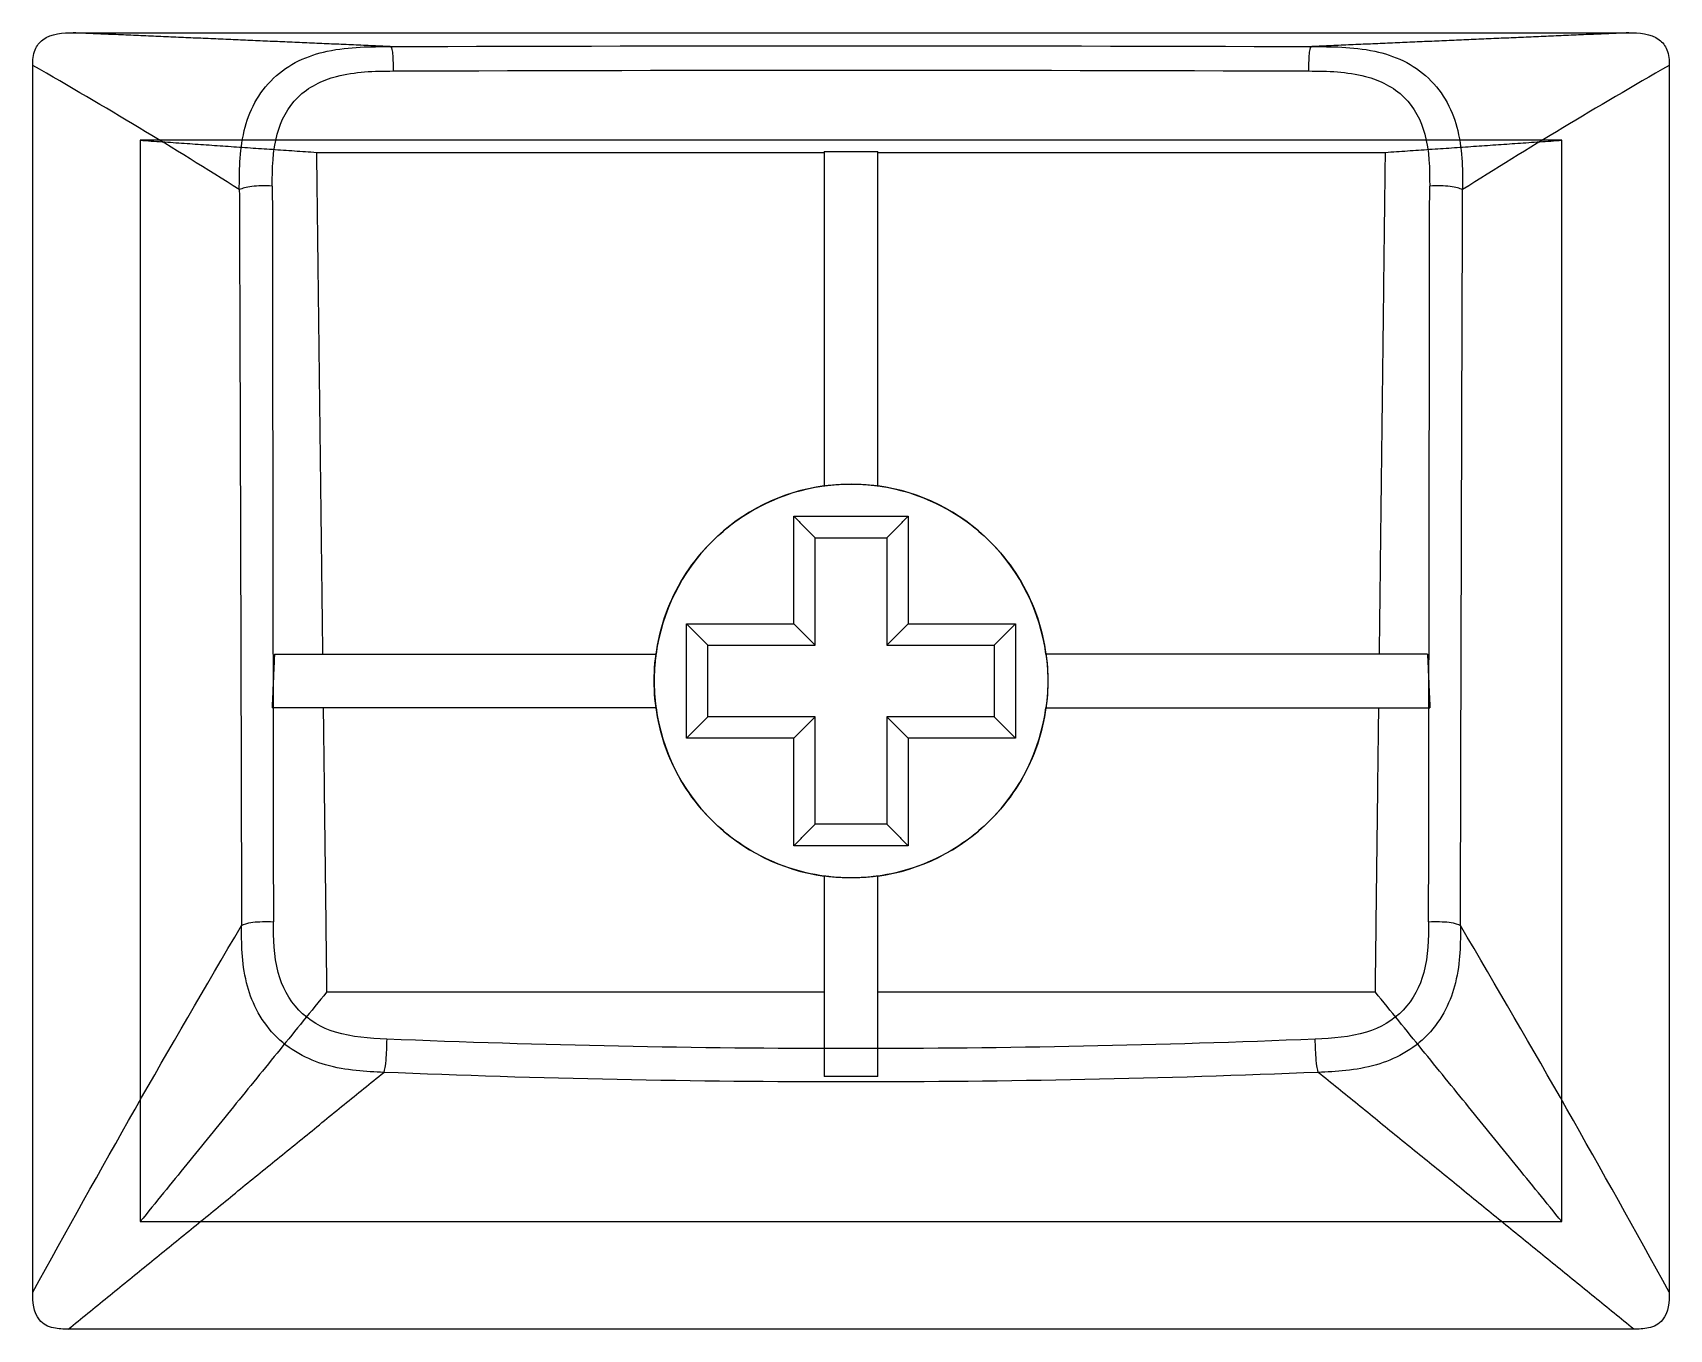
# Model space of a CAD drawing. Header units: millimetres. Extents: x -11.4 to 11.4, y -9.1 to 9.
import ezdxf

# ---------------------------------------------------------------- set-up
doc = ezdxf.new("R2010")
doc.units = ezdxf.units.MM
doc.layers.add('refine001', color=7, linetype='CONTINUOUS')

msp = doc.modelspace()

# ---------------------------------------------------------------- linework, layer by layer
at = {"layer": 'refine001'}
for p, q in [((-0.799, 2.296, 1), (0.801, 2.296, 1)), ((-0.799, 0.796, 1), (-0.799, 2.296, 1)), ((-0.799, 2.296, 1), (0.801, 2.296, 1)), ((-0.799, 0.796, 1), (-0.799, 2.296, 1)), ((0.801, 2.296, 1), (0.801, 0.796, 1)), ((0.801, 2.296, 1), (0.801, 0.796, 1)), ((-2.299, 0.796, 1), (-0.799, 0.796, 1)), ((-2.299, -0.804, 1), (-2.299, 0.796, 1)), ((-2.299, -0.804, 1), (-2.299, 0.796, 1)), ((-2.299, 0.796, 1), (-0.799, 0.796, 1)), ((0.801, 0.796, 1), (2.301, 0.796, 1)), ((0.801, 0.796, 1), (2.301, 0.796, 1)), ((2.301, 0.796, 1), (2.301, -0.804, 1)), ((2.301, 0.796, 1), (2.301, -0.804, 1)), ((-0.799, -0.804, 1), (-2.299, -0.804, 1)), ((-0.799, -0.804, 1), (-2.299, -0.804, 1)), ((-0.799, -2.304, 1), (-0.799, -0.804, 1)), ((-0.799, -2.304, 1), (-0.799, -0.804, 1)), ((0.801, -0.804, 1), (0.801, -2.304, 1)), ((2.301, -0.804, 1), (0.801, -0.804, 1)), ((2.301, -0.804, 1), (0.801, -0.804, 1)), ((0.801, -0.804, 1), (0.801, -2.304, 1)), ((0.801, -2.304, 1), (-0.799, -2.304, 1)), ((0.801, -2.304, 1), (-0.799, -2.304, 1))]:
    msp.add_line(p, q, dxfattribs=at)
for points, knots in [([(-11.43, 8.593), (-11.431, 8.666, 0), (-11.428, 8.742, 0), (-11.399, 8.811), (-11.375, 8.868), (-11.338, 8.914), (-11.289, 8.951), (-11.168, 9.041), (-11.01, 9.048), (-10.865, 9.047)], [-0.845039, -0.845039, -0.845039, -0.845039, -0.623169, -0.623169, -0.623169, -0.4427323, -0.4427323, -0.4427323, 0, 0, 0, 0]), ([(-11.43, 8.593), (-11.431, 8.666, 0), (-11.428, 8.742, 0), (-11.399, 8.811), (-11.375, 8.868), (-11.338, 8.914), (-11.289, 8.951), (-11.168, 9.041), (-11.01, 9.048), (-10.865, 9.047)], [-0.845039, -0.845039, -0.845039, -0.845039, -0.623169, -0.623169, -0.623169, -0.4427323, -0.4427323, -0.4427323, 0, 0, 0, 0]), ([(10.867, 9.047), (11.012, 9.048), (11.17, 9.041), (11.291, 8.951), (11.34, 8.914), (11.377, 8.868), (11.401, 8.811), (11.43, 8.742, 0), (11.433, 8.666, 0), (11.432, 8.593)], [0, 0, 0, 0, 0.4427323, 0.4427323, 0.4427323, 0.623169, 0.623169, 0.623169, 0.845039, 0.845039, 0.845039, 0.845039]), ([(10.867, 9.047), (11.012, 9.048), (11.17, 9.041), (11.291, 8.951), (11.34, 8.914), (11.377, 8.868), (11.401, 8.811), (11.43, 8.742, 0), (11.433, 8.666, 0), (11.432, 8.593)], [0, 0, 0, 0, 0.4427323, 0.4427323, 0.4427323, 0.623169, 0.623169, 0.623169, 0.845039, 0.845039, 0.845039, 0.845039]), ([(-8.545, 6.857, 6.141), (-8.544, 7.101, 6.094), (-8.548, 7.376, 6.048), (-8.475, 7.681, 5.989), (-8.446, 7.811, 5.963), (-8.396, 7.942, 5.935), (-8.327, 8.073, 5.903), (-8.26, 8.198, 5.872), (-8.173, 8.311, 5.839), (-8.068, 8.413, 5.804), (-7.96, 8.514, 5.768), (-7.843, 8.594, 5.734), (-7.718, 8.654, 5.702), (-7.583, 8.718, 5.668), (-7.449, 8.763, 5.637), (-7.317, 8.79, 5.611), (-6.997, 8.857, 5.548), (-6.704, 8.853, 5.509), (-6.436, 8.855, 5.481)], [0.150203, 0.150203, 0.150203, 0.150203, 0.896231, 0.896231, 0.896231, 1.211324, 1.211324, 1.211324, 1.509398, 1.509398, 1.509398, 1.814482, 1.814482, 1.814482, 2.148363, 2.148363, 2.148363, 2.959013, 2.959013, 2.959013, 2.959013]), ([(-8.545, 6.857, 6.141), (-8.544, 7.101, 6.094), (-8.548, 7.376, 6.048), (-8.475, 7.681, 5.989), (-8.446, 7.811, 5.963), (-8.396, 7.942, 5.935), (-8.327, 8.073, 5.903), (-8.26, 8.198, 5.872), (-8.173, 8.311, 5.839), (-8.068, 8.413, 5.804), (-7.96, 8.514, 5.768), (-7.843, 8.594, 5.734), (-7.718, 8.654, 5.702), (-7.583, 8.718, 5.668), (-7.449, 8.763, 5.637), (-7.317, 8.79, 5.611), (-6.997, 8.857, 5.548), (-6.704, 8.853, 5.509), (-6.436, 8.855, 5.481)], [0.150203, 0.150203, 0.150203, 0.150203, 0.896231, 0.896231, 0.896231, 1.211324, 1.211324, 1.211324, 1.509398, 1.509398, 1.509398, 1.814482, 1.814482, 1.814482, 2.148363, 2.148363, 2.148363, 2.959013, 2.959013, 2.959013, 2.959013]), ([(-6.436, 8.855, 5.481), (-6.425, 8.854, 5.584), (-6.414, 8.839, 5.687), (-6.407, 8.776, 5.757), (-6.399, 8.716, 5.83), (-6.396, 8.616, 5.861), (-6.394, 8.514, 5.878)], [0, 0, 0, 0, 0.3164506, 0.3164506, 0.3164506, 0.6329013, 0.6329013, 0.6329013, 0.6329013]), ([(-6.436, 8.855, 5.481), (-6.425, 8.854, 5.584), (-6.414, 8.839, 5.687), (-6.407, 8.776, 5.757), (-6.399, 8.716, 5.83), (-6.396, 8.616, 5.861), (-6.394, 8.514, 5.878)], [0, 0, 0, 0, 0.3164506, 0.3164506, 0.3164506, 0.6329013, 0.6329013, 0.6329013, 0.6329013]), ([(6.396, 8.514, 5.878), (6.398, 8.616, 5.861), (6.401, 8.716, 5.83), (6.409, 8.776, 5.757), (6.416, 8.839, 5.687), (6.427, 8.854, 5.584), (6.438, 8.855, 5.481)], [0, 0, 0, 0, 0.3166329, 0.3166329, 0.3166329, 0.6332658, 0.6332658, 0.6332658, 0.6332658]), ([(6.396, 8.514, 5.878), (6.398, 8.616, 5.861), (6.401, 8.716, 5.83), (6.409, 8.776, 5.757), (6.416, 8.839, 5.687), (6.427, 8.854, 5.584), (6.438, 8.855, 5.481)], [0, 0, 0, 0, 0.3166329, 0.3166329, 0.3166329, 0.6332658, 0.6332658, 0.6332658, 0.6332658]), ([(6.438, 8.855, 5.481), (6.706, 8.853, 5.509), (6.999, 8.857, 5.548), (7.319, 8.79, 5.611), (7.451, 8.763, 5.637), (7.585, 8.718, 5.668), (7.72, 8.654, 5.702), (7.845, 8.594, 5.734), (7.962, 8.514, 5.768), (8.07, 8.413, 5.804), (8.175, 8.311, 5.839), (8.261, 8.198, 5.872), (8.329, 8.073, 5.903), (8.398, 7.942, 5.935), (8.448, 7.811, 5.963), (8.477, 7.681, 5.989), (8.55, 7.376, 6.048), (8.546, 7.101, 6.094), (8.546, 6.857, 6.141)], [0.217798, 0.217798, 0.217798, 0.217798, 1.028448, 1.028448, 1.028448, 1.362329, 1.362329, 1.362329, 1.667413, 1.667413, 1.667413, 1.965487, 1.965487, 1.965487, 2.28058, 2.28058, 2.28058, 3.026607, 3.026607, 3.026607, 3.026607]), ([(6.438, 8.855, 5.481), (6.706, 8.853, 5.509), (6.999, 8.857, 5.548), (7.319, 8.79, 5.611), (7.451, 8.763, 5.637), (7.585, 8.718, 5.668), (7.72, 8.654, 5.702), (7.845, 8.594, 5.734), (7.962, 8.514, 5.768), (8.07, 8.413, 5.804), (8.175, 8.311, 5.839), (8.261, 8.198, 5.872), (8.329, 8.073, 5.903), (8.398, 7.942, 5.935), (8.448, 7.811, 5.963), (8.477, 7.681, 5.989), (8.55, 7.376, 6.048), (8.546, 7.101, 6.094), (8.546, 6.857, 6.141)], [0.217798, 0.217798, 0.217798, 0.217798, 1.028448, 1.028448, 1.028448, 1.362329, 1.362329, 1.362329, 1.667413, 1.667413, 1.667413, 1.965487, 1.965487, 1.965487, 2.28058, 2.28058, 2.28058, 3.026607, 3.026607, 3.026607, 3.026607]), ([(-8.084, 6.908, 6.388), (-8.085, 7.151, 6.341), (-8.079, 7.398, 6.291), (-8.016, 7.632, 6.237), (-7.965, 7.824, 6.193), (-7.869, 8.006, 6.145), (-7.727, 8.146, 6.1), (-7.579, 8.292, 6.054), (-7.387, 8.386, 6.012), (-7.186, 8.438, 5.979), (-6.93, 8.506, 5.936), (-6.66, 8.513, 5.906), (-6.394, 8.514, 5.878)], [0.150203, 0.150203, 0.150203, 0.150203, 0.896231, 0.896231, 0.896231, 1.509398, 1.509398, 1.509398, 2.148363, 2.148363, 2.148363, 2.959013, 2.959013, 2.959013, 2.959013]), ([(-8.084, 6.908, 6.388), (-8.085, 7.151, 6.341), (-8.079, 7.398, 6.291), (-8.016, 7.632, 6.237), (-7.965, 7.824, 6.193), (-7.869, 8.006, 6.145), (-7.727, 8.146, 6.1), (-7.579, 8.292, 6.054), (-7.387, 8.386, 6.012), (-7.186, 8.438, 5.979), (-6.93, 8.506, 5.936), (-6.66, 8.513, 5.906), (-6.394, 8.514, 5.878)], [0.150203, 0.150203, 0.150203, 0.150203, 0.896231, 0.896231, 0.896231, 1.509398, 1.509398, 1.509398, 2.148363, 2.148363, 2.148363, 2.959013, 2.959013, 2.959013, 2.959013]), ([(6.396, 8.514, 5.878), (6.662, 8.513, 5.906), (6.932, 8.506, 5.936), (7.188, 8.438, 5.979), (7.389, 8.386, 6.012), (7.581, 8.292, 6.054), (7.729, 8.146, 6.1), (7.871, 8.006, 6.145), (7.967, 7.824, 6.193), (8.018, 7.632, 6.237), (8.081, 7.398, 6.291), (8.086, 7.151, 6.341), (8.086, 6.908, 6.388)], [0.217798, 0.217798, 0.217798, 0.217798, 1.028448, 1.028448, 1.028448, 1.667413, 1.667413, 1.667413, 2.28058, 2.28058, 2.28058, 3.026607, 3.026607, 3.026607, 3.026607]), ([(6.396, 8.514, 5.878), (6.662, 8.513, 5.906), (6.932, 8.506, 5.936), (7.188, 8.438, 5.979), (7.389, 8.386, 6.012), (7.581, 8.292, 6.054), (7.729, 8.146, 6.1), (7.871, 8.006, 6.145), (7.967, 7.824, 6.193), (8.018, 7.632, 6.237), (8.081, 7.398, 6.291), (8.086, 7.151, 6.341), (8.086, 6.908, 6.388)], [0.217798, 0.217798, 0.217798, 0.217798, 1.028448, 1.028448, 1.028448, 1.667413, 1.667413, 1.667413, 2.28058, 2.28058, 2.28058, 3.026607, 3.026607, 3.026607, 3.026607]), ([(-8.084, 6.908, 6.388), (-8.186, 6.91, 6.403), (-8.289, 6.911, 6.407), (-8.369, 6.902, 6.362), (-8.45, 6.893, 6.321), (-8.502, 6.876, 6.233), (-8.545, 6.857, 6.141)], [0, 0, 0, 0, 0.3198434, 0.3198434, 0.3198434, 0.6396869, 0.6396869, 0.6396869, 0.6396869]), ([(-8.084, 6.908, 6.388), (-8.186, 6.91, 6.403), (-8.289, 6.911, 6.407), (-8.369, 6.902, 6.362), (-8.45, 6.893, 6.321), (-8.502, 6.876, 6.233), (-8.545, 6.857, 6.141)], [0, 0, 0, 0, 0.3198434, 0.3198434, 0.3198434, 0.6396869, 0.6396869, 0.6396869, 0.6396869]), ([(8.546, 6.857, 6.141), (8.504, 6.876, 6.233), (8.452, 6.893, 6.321), (8.371, 6.902, 6.362), (8.291, 6.911, 6.407), (8.188, 6.91, 6.403), (8.086, 6.908, 6.388)], [0, 0, 0, 0, 0.3198434, 0.3198434, 0.3198434, 0.6396869, 0.6396869, 0.6396869, 0.6396869]), ([(8.546, 6.857, 6.141), (8.504, 6.876, 6.233), (8.452, 6.893, 6.321), (8.371, 6.902, 6.362), (8.291, 6.911, 6.407), (8.188, 6.91, 6.403), (8.086, 6.908, 6.388)], [0, 0, 0, 0, 0.3198434, 0.3198434, 0.3198434, 0.6396869, 0.6396869, 0.6396869, 0.6396869]), ([(2.751, -0.003, 1), (2.751, 0.32, 1), (2.692, 0.67, 1), (2.558, 1.009, 1), (2.425, 1.348, 1), (2.215, 1.673, 1), (1.946, 1.941, 1), (1.677, 2.21, 1), (1.352, 2.42, 1), (1.013, 2.554, 1), (0.674, 2.688, 1), (0.325, 2.747, 1), (0.001, 2.747, 1), (-0.323, 2.747, 1), (-0.672, 2.688, 1), (-1.011, 2.554, 1), (-1.35, 2.42, 1), (-1.675, 2.21, 1), (-1.944, 1.941, 1), (-2.213, 1.673, 1), (-2.423, 1.348, 1), (-2.556, 1.009, 1), (-2.69, 0.67, 1), (-2.749, 0.32, 1), (-2.749, -0.003, 1), (-2.749, -0.327, 1), (-2.69, -0.677, 1), (-2.556, -1.016, 1), (-2.423, -1.354, 1), (-2.213, -1.68, 1), (-1.944, -1.948, 1), (-1.675, -2.217, 1), (-1.35, -2.427, 1), (-1.011, -2.56, 1), (-0.672, -2.695, 1), (-0.323, -2.754, 1), (0.001, -2.753, 1), (0.325, -2.754, 1), (0.674, -2.695, 1), (1.013, -2.56, 1), (1.352, -2.427, 1), (1.677, -2.217, 1), (1.946, -1.948, 1), (2.215, -1.68, 1), (2.425, -1.354, 1), (2.558, -1.016, 1), (2.692, -0.677, 1), (2.751, -0.327, 1), (2.751, -0.003, 1)], [0, 0, 0, 0, 1.079922, 1.079922, 1.079922, 2.159845, 2.159845, 2.159845, 3.239767, 3.239767, 3.239767, 4.31969, 4.31969, 4.31969, 5.399612, 5.399612, 5.399612, 6.479535, 6.479535, 6.479535, 7.559457, 7.559457, 7.559457, 8.63938, 8.63938, 8.63938, 9.719302, 9.719302, 9.719302, 10.799225, 10.799225, 10.799225, 11.879147, 11.879147, 11.879147, 12.95907, 12.95907, 12.95907, 14.038992, 14.038992, 14.038992, 15.118915, 15.118915, 15.118915, 16.198837, 16.198837, 16.198837, 17.27876, 17.27876, 17.27876, 17.27876]), ([(2.751, -0.003, 1), (2.751, 0.32, 1), (2.692, 0.67, 1), (2.558, 1.009, 1), (2.425, 1.348, 1), (2.215, 1.673, 1), (1.946, 1.941, 1), (1.677, 2.21, 1), (1.352, 2.42, 1), (1.013, 2.554, 1), (0.674, 2.688, 1), (0.325, 2.747, 1), (0.001, 2.747, 1), (-0.323, 2.747, 1), (-0.672, 2.688, 1), (-1.011, 2.554, 1), (-1.35, 2.42, 1), (-1.675, 2.21, 1), (-1.944, 1.941, 1), (-2.213, 1.673, 1), (-2.423, 1.348, 1), (-2.556, 1.009, 1), (-2.69, 0.67, 1), (-2.749, 0.32, 1), (-2.749, -0.003, 1), (-2.749, -0.327, 1), (-2.69, -0.677, 1), (-2.556, -1.016, 1), (-2.423, -1.354, 1), (-2.213, -1.68, 1), (-1.944, -1.948, 1), (-1.675, -2.217, 1), (-1.35, -2.427, 1), (-1.011, -2.56, 1), (-0.672, -2.695, 1), (-0.323, -2.754, 1), (0.001, -2.753, 1), (0.325, -2.754, 1), (0.674, -2.695, 1), (1.013, -2.56, 1), (1.352, -2.427, 1), (1.677, -2.217, 1), (1.946, -1.948, 1), (2.215, -1.68, 1), (2.425, -1.354, 1), (2.558, -1.016, 1), (2.692, -0.677, 1), (2.751, -0.327, 1), (2.751, -0.003, 1)], [0, 0, 0, 0, 1.079922, 1.079922, 1.079922, 2.159845, 2.159845, 2.159845, 3.239767, 3.239767, 3.239767, 4.31969, 4.31969, 4.31969, 5.399612, 5.399612, 5.399612, 6.479535, 6.479535, 6.479535, 7.559457, 7.559457, 7.559457, 8.63938, 8.63938, 8.63938, 9.719302, 9.719302, 9.719302, 10.799225, 10.799225, 10.799225, 11.879147, 11.879147, 11.879147, 12.95907, 12.95907, 12.95907, 14.038992, 14.038992, 14.038992, 15.118915, 15.118915, 15.118915, 16.198837, 16.198837, 16.198837, 17.27876, 17.27876, 17.27876, 17.27876]), ([(-0.374, 2.721, 5.724), (-0.967, 2.639, 5.74), (-1.519, 2.366, 5.794), (-1.944, 1.941, 5.877), (-2.367, 1.519, 5.96), (-2.644, 0.959, 6.07), (-2.723, 0.372, 6.185)], [4.815504, 4.815504, 4.815504, 4.815504, 6.657305, 6.657305, 6.657305, 8.47863, 8.47863, 8.47863, 8.47863]), ([(-0.374, 2.721, 5.724), (-0.967, 2.639, 5.74), (-1.519, 2.366, 5.794), (-1.944, 1.941, 5.877), (-2.367, 1.519, 5.96), (-2.644, 0.959, 6.07), (-2.723, 0.372, 6.185)], [4.815504, 4.815504, 4.815504, 4.815504, 6.657305, 6.657305, 6.657305, 8.47863, 8.47863, 8.47863, 8.47863]), ([(2.725, 0.372, 6.185), (2.646, 0.959, 6.07), (2.369, 1.519, 5.96), (1.946, 1.941, 5.877), (1.521, 2.366, 5.794), (0.969, 2.639, 5.74), (0.376, 2.721, 5.724)], [0.386107, 0.386107, 0.386107, 0.386107, 2.207432, 2.207432, 2.207432, 4.049233, 4.049233, 4.049233, 4.049233]), ([(2.725, 0.372, 6.185), (2.646, 0.959, 6.07), (2.369, 1.519, 5.96), (1.946, 1.941, 5.877), (1.521, 2.366, 5.794), (0.969, 2.639, 5.74), (0.376, 2.721, 5.724)], [0.386107, 0.386107, 0.386107, 0.386107, 2.207432, 2.207432, 2.207432, 4.049233, 4.049233, 4.049233, 4.049233]), ([(-2.723, -0.378, 6.333), (-2.644, -0.965, 6.448), (-2.368, -1.526, 6.558), (-1.944, -1.948, 6.641), (-1.519, -2.372, 6.724), (-0.967, -2.646, 6.778), (-0.374, -2.728, 6.794)], [9.249633, 9.249633, 9.249633, 9.249633, 11.072169, 11.072169, 11.072169, 12.913969, 12.913969, 12.913969, 12.913969]), ([(-2.723, -0.378, 6.333), (-2.644, -0.965, 6.448), (-2.368, -1.526, 6.558), (-1.944, -1.948, 6.641), (-1.519, -2.372, 6.724), (-0.967, -2.646, 6.778), (-0.374, -2.728, 6.794)], [9.249633, 9.249633, 9.249633, 9.249633, 11.072169, 11.072169, 11.072169, 12.913969, 12.913969, 12.913969, 12.913969]), ([(0.376, -2.728, 6.794), (0.969, -2.646, 6.778), (1.521, -2.372, 6.724), (1.946, -1.948, 6.641), (2.37, -1.526, 6.558), (2.646, -0.965, 6.448), (2.725, -0.378, 6.333)], [13.680241, 13.680241, 13.680241, 13.680241, 15.522042, 15.522042, 15.522042, 17.344578, 17.344578, 17.344578, 17.344578]), ([(0.376, -2.728, 6.794), (0.969, -2.646, 6.778), (1.521, -2.372, 6.724), (1.946, -1.948, 6.641), (2.37, -1.526, 6.558), (2.646, -0.965, 6.448), (2.725, -0.378, 6.333)], [13.680241, 13.680241, 13.680241, 13.680241, 15.522042, 15.522042, 15.522042, 17.344578, 17.344578, 17.344578, 17.344578]), ([(-6.528, -5.469, 8.3), (-6.77, -5.458, 8.323), (-7.044, -5.448, 8.357), (-7.342, -5.363, 8.382), (-7.587, -5.293, 8.403), (-7.852, -5.155, 8.414), (-8.056, -4.941, 8.397), (-8.261, -4.729, 8.381), (-8.385, -4.463, 8.338), (-8.443, -4.219, 8.291), (-8.515, -3.926, 8.235), (-8.513, -3.657, 8.177), (-8.514, -3.42, 8.131)], [0.123969, 0.123969, 0.123969, 0.123969, 0.856332, 0.856332, 0.856332, 1.465694, 1.465694, 1.465694, 2.073805, 2.073805, 2.073805, 2.801271, 2.801271, 2.801271, 2.801271]), ([(-6.528, -5.469, 8.3), (-6.77, -5.458, 8.323), (-7.044, -5.448, 8.357), (-7.342, -5.363, 8.382), (-7.587, -5.293, 8.403), (-7.852, -5.155, 8.414), (-8.056, -4.941, 8.397), (-8.261, -4.729, 8.381), (-8.385, -4.463, 8.338), (-8.443, -4.219, 8.291), (-8.515, -3.926, 8.235), (-8.513, -3.657, 8.177), (-8.514, -3.42, 8.131)], [0.123969, 0.123969, 0.123969, 0.123969, 0.856332, 0.856332, 0.856332, 1.465694, 1.465694, 1.465694, 2.073805, 2.073805, 2.073805, 2.801271, 2.801271, 2.801271, 2.801271]), ([(-8.514, -3.42, 8.131), (-8.484, -3.401, 8.227), (-8.439, -3.382, 8.321), (-8.357, -3.372, 8.369), (-8.277, -3.362, 8.42), (-8.171, -3.362, 8.419), (-8.069, -3.365, 8.404)], [0, 0, 0, 0, 0.3198434, 0.3198434, 0.3198434, 0.6396869, 0.6396869, 0.6396869, 0.6396869]), ([(-8.514, -3.42, 8.131), (-8.484, -3.401, 8.227), (-8.439, -3.382, 8.321), (-8.357, -3.372, 8.369), (-8.277, -3.362, 8.42), (-8.171, -3.362, 8.419), (-8.069, -3.365, 8.404)], [0, 0, 0, 0, 0.3198434, 0.3198434, 0.3198434, 0.6396869, 0.6396869, 0.6396869, 0.6396869]), ([(-6.486, -5.005, 8.543), (-6.726, -4.995, 8.565), (-6.97, -4.979, 8.589), (-7.202, -4.907, 8.601), (-7.394, -4.847, 8.611), (-7.575, -4.745, 8.613), (-7.715, -4.598, 8.601), (-7.856, -4.452, 8.59), (-7.95, -4.268, 8.566), (-8.001, -4.075, 8.534), (-8.063, -3.843, 8.497), (-8.069, -3.602, 8.45), (-8.069, -3.365, 8.404)], [0.123969, 0.123969, 0.123969, 0.123969, 0.856332, 0.856332, 0.856332, 1.465694, 1.465694, 1.465694, 2.073805, 2.073805, 2.073805, 2.801271, 2.801271, 2.801271, 2.801271]), ([(-6.486, -5.005, 8.543), (-6.726, -4.995, 8.565), (-6.97, -4.979, 8.589), (-7.202, -4.907, 8.601), (-7.394, -4.847, 8.611), (-7.575, -4.745, 8.613), (-7.715, -4.598, 8.601), (-7.856, -4.452, 8.59), (-7.95, -4.268, 8.566), (-8.001, -4.075, 8.534), (-8.063, -3.843, 8.497), (-8.069, -3.602, 8.45), (-8.069, -3.365, 8.404)], [0.123969, 0.123969, 0.123969, 0.123969, 0.856332, 0.856332, 0.856332, 1.465694, 1.465694, 1.465694, 2.073805, 2.073805, 2.073805, 2.801271, 2.801271, 2.801271, 2.801271]), ([(8.071, -3.365, 8.404), (8.071, -3.602, 8.45), (8.065, -3.843, 8.497), (8.003, -4.074, 8.534), (7.952, -4.268, 8.566), (7.858, -4.453, 8.59), (7.717, -4.598, 8.601), (7.577, -4.745, 8.613), (7.396, -4.847, 8.611), (7.203, -4.907, 8.601), (6.972, -4.979, 8.589), (6.728, -4.995, 8.565), (6.487, -5.005, 8.543)], [0.123095, 0.123095, 0.123095, 0.123095, 0.850561, 0.850561, 0.850561, 1.458671, 1.458671, 1.458671, 2.068034, 2.068034, 2.068034, 2.800397, 2.800397, 2.800397, 2.800397]), ([(8.071, -3.365, 8.404), (8.071, -3.602, 8.45), (8.065, -3.843, 8.497), (8.003, -4.074, 8.534), (7.952, -4.268, 8.566), (7.858, -4.453, 8.59), (7.717, -4.598, 8.601), (7.577, -4.745, 8.613), (7.396, -4.847, 8.611), (7.203, -4.907, 8.601), (6.972, -4.979, 8.589), (6.728, -4.995, 8.565), (6.487, -5.005, 8.543)], [0.123095, 0.123095, 0.123095, 0.123095, 0.850561, 0.850561, 0.850561, 1.458671, 1.458671, 1.458671, 2.068034, 2.068034, 2.068034, 2.800397, 2.800397, 2.800397, 2.800397]), ([(8.516, -3.42, 8.131), (8.514, -3.656, 8.176), (8.518, -3.926, 8.236), (8.445, -4.219, 8.291), (8.387, -4.463, 8.338), (8.263, -4.729, 8.381), (8.058, -4.941, 8.397), (7.854, -5.155, 8.414), (7.589, -5.293, 8.403), (7.344, -5.362, 8.382), (7.046, -5.448, 8.357), (6.772, -5.458, 8.323), (6.529, -5.469, 8.3)], [0.123095, 0.123095, 0.123095, 0.123095, 0.850561, 0.850561, 0.850561, 1.458671, 1.458671, 1.458671, 2.068034, 2.068034, 2.068034, 2.800397, 2.800397, 2.800397, 2.800397]), ([(8.516, -3.42, 8.131), (8.514, -3.656, 8.176), (8.518, -3.926, 8.236), (8.445, -4.219, 8.291), (8.387, -4.463, 8.338), (8.263, -4.729, 8.381), (8.058, -4.941, 8.397), (7.854, -5.155, 8.414), (7.589, -5.293, 8.403), (7.344, -5.362, 8.382), (7.046, -5.448, 8.357), (6.772, -5.458, 8.323), (6.529, -5.469, 8.3)], [0.123095, 0.123095, 0.123095, 0.123095, 0.850561, 0.850561, 0.850561, 1.458671, 1.458671, 1.458671, 2.068034, 2.068034, 2.068034, 2.800397, 2.800397, 2.800397, 2.800397]), ([(8.071, -3.365, 8.404), (8.173, -3.362, 8.419), (8.279, -3.362, 8.42), (8.359, -3.372, 8.369), (8.44, -3.382, 8.321), (8.486, -3.401, 8.227), (8.516, -3.42, 8.131)], [0, 0, 0, 0, 0.3198434, 0.3198434, 0.3198434, 0.6396869, 0.6396869, 0.6396869, 0.6396869]), ([(8.071, -3.365, 8.404), (8.173, -3.362, 8.419), (8.279, -3.362, 8.42), (8.359, -3.372, 8.369), (8.44, -3.382, 8.321), (8.486, -3.401, 8.227), (8.516, -3.42, 8.131)], [0, 0, 0, 0, 0.3198434, 0.3198434, 0.3198434, 0.6396869, 0.6396869, 0.6396869, 0.6396869]), ([(-6.486, -5.005, 8.543), (-6.487, -5.106, 8.565), (-6.491, -5.211, 8.574), (-6.499, -5.294, 8.528), (-6.506, -5.379, 8.486), (-6.517, -5.431, 8.395), (-6.528, -5.469, 8.3)], [0, 0, 0, 0, 0.3177886, 0.3177886, 0.3177886, 0.6355772, 0.6355772, 0.6355772, 0.6355772]), ([(-6.486, -5.005, 8.543), (-6.487, -5.106, 8.565), (-6.491, -5.211, 8.574), (-6.499, -5.294, 8.528), (-6.506, -5.379, 8.486), (-6.517, -5.431, 8.395), (-6.528, -5.469, 8.3)], [0, 0, 0, 0, 0.3177886, 0.3177886, 0.3177886, 0.6355772, 0.6355772, 0.6355772, 0.6355772]), ([(6.529, -5.469, 8.3), (6.519, -5.431, 8.395), (6.508, -5.379, 8.486), (6.501, -5.294, 8.528), (6.493, -5.211, 8.574), (6.489, -5.106, 8.565), (6.487, -5.005, 8.543)], [0, 0, 0, 0, 0.3177886, 0.3177886, 0.3177886, 0.6355772, 0.6355772, 0.6355772, 0.6355772]), ([(6.529, -5.469, 8.3), (6.519, -5.431, 8.395), (6.508, -5.379, 8.486), (6.501, -5.294, 8.528), (6.493, -5.211, 8.574), (6.489, -5.106, 8.565), (6.487, -5.005, 8.543)], [0, 0, 0, 0, 0.3177886, 0.3177886, 0.3177886, 0.6355772, 0.6355772, 0.6355772, 0.6355772]), ([(-10.935, -9.053, 0), (-11.004, -9.056, 0), (-11.073, -9.051, 0), (-11.141, -9.038, 0), (-11.216, -9.022, 0), (-11.288, -8.985, 0), (-11.337, -8.926, 0), (-11.427, -8.818, 0), (-11.431, -8.67, 0), (-11.43, -8.536)], [0.0000001, 0.0000001, 0.0000001, 0.0000001, 0.2075884, 0.2075884, 0.2075884, 0.4376252, 0.4376252, 0.4376252, 0.8467188, 0.8467188, 0.8467188, 0.8467188]), ([(-10.935, -9.053, 0), (-11.004, -9.056, 0), (-11.073, -9.051, 0), (-11.141, -9.038, 0), (-11.216, -9.022, 0), (-11.288, -8.985, 0), (-11.337, -8.926, 0), (-11.427, -8.818, 0), (-11.431, -8.67, 0), (-11.43, -8.536)], [0.0000001, 0.0000001, 0.0000001, 0.0000001, 0.2075884, 0.2075884, 0.2075884, 0.4376252, 0.4376252, 0.4376252, 0.8467188, 0.8467188, 0.8467188, 0.8467188]), ([(11.432, -8.536), (11.433, -8.67, 0), (11.429, -8.818, 0), (11.339, -8.926, 0), (11.29, -8.985, 0), (11.218, -9.022, 0), (11.143, -9.038, 0), (11.075, -9.051, 0), (11.006, -9.056, 0), (10.937, -9.053, 0)], [0, 0, 0, 0, 0.4090936, 0.4090936, 0.4090936, 0.6391304, 0.6391304, 0.6391304, 0.8467187, 0.8467187, 0.8467187, 0.8467187]), ([(11.432, -8.536), (11.433, -8.67, 0), (11.429, -8.818, 0), (11.339, -8.926, 0), (11.29, -8.985, 0), (11.218, -9.022, 0), (11.143, -9.038, 0), (11.075, -9.051, 0), (11.006, -9.056, 0), (10.937, -9.053, 0)], [0, 0, 0, 0, 0.4090936, 0.4090936, 0.4090936, 0.6391304, 0.6391304, 0.6391304, 0.8467187, 0.8467187, 0.8467187, 0.8467187])]:
    msp.add_open_spline(points, degree=3, knots=knots, dxfattribs=at)
for points, degree in [([(-10.865, 9.047), (10.867, 9.047)], 1), ([(-6.436, 8.855, 5.481), (-8.632, 8.951, 2.747), (-10.865, 9.047)], 2), ([(-6.436, 8.855, 5.481), (-8.632, 8.951, 2.747), (-10.865, 9.047)], 2), ([(-10.865, 9.047), (10.867, 9.047)], 1), ([(10.867, 9.047), (8.634, 8.951, 2.747), (6.438, 8.855, 5.481)], 2), ([(10.867, 9.047), (8.634, 8.951, 2.747), (6.438, 8.855, 5.481)], 2), ([(-6.436, 8.855, 5.481), (-2.16, 8.87, 5.043), (2.161, 8.87, 5.043), (6.438, 8.855, 5.481)], 3), ([(-6.436, 8.855, 5.481), (-2.16, 8.87, 5.043), (2.161, 8.87, 5.043), (6.438, 8.855, 5.481)], 3), ([(-11.43, -8.536), (-11.43, 8.593)], 1), ([(-11.43, -8.536), (-11.43, 8.593)], 1), ([(-8.545, 6.857, 6.141), (-9.445, 7.429, 4.1), (-10.418, 8.01, 2.049), (-11.43, 8.593)], 3), ([(-8.545, 6.857, 6.141), (-9.445, 7.429, 4.1), (-10.418, 8.01, 2.049), (-11.43, 8.593)], 3), ([(-6.394, 8.514, 5.878), (-2.145, 8.53, 5.444), (2.147, 8.53, 5.444), (6.396, 8.514, 5.878)], 3), ([(-6.394, 8.514, 5.878), (-2.145, 8.53, 5.444), (2.147, 8.53, 5.444), (6.396, 8.514, 5.878)], 3), ([(11.432, 8.593), (10.42, 8.01, 2.049), (9.447, 7.429, 4.1), (8.546, 6.857, 6.141)], 3), ([(11.432, 8.593), (10.42, 8.01, 2.049), (9.447, 7.429, 4.1), (8.546, 6.857, 6.141)], 3), ([(11.432, 8.593), (11.432, -8.536)], 1), ([(11.432, 8.593), (11.432, -8.536)], 1), ([(9.932, 7.547), (-9.93, 7.547)], 1), ([(-9.93, 7.547), (-7.467, 7.378, 4.81)], 1), ([(9.932, 7.547), (-9.93, 7.547)], 1), ([(-9.93, 7.547), (-9.93, -7.553)], 1), ([(-9.93, 7.547), (-7.467, 7.378, 4.81)], 1), ([(-9.93, 7.547), (-9.93, -7.553)], 1), ([(7.468, 7.378, 4.81), (9.932, 7.547)], 1), ([(7.468, 7.378, 4.81), (9.932, 7.547)], 1), ([(9.932, -7.553), (9.932, 7.547)], 1), ([(9.932, -7.553), (9.932, 7.547)], 1), ([(-7.467, 7.378, 4.81), (-0.374, 7.378, 4.81)], 1), ([(-7.467, 7.378, 4.81), (-0.374, 7.378, 4.81)], 1), ([(-7.467, 7.378, 4.81), (-7.382, 0.372, 6.185)], 1), ([(-7.467, 7.378, 4.81), (-7.382, 0.372, 6.185)], 1), ([(-0.374, 7.389, 4.5), (0.376, 7.389, 4.5)], 1), ([(-0.374, 7.389, 4.5), (-0.374, 7.378, 4.81)], 1), ([(-0.374, 7.389, 4.5), (-0.374, 2.721, 4.5)], 1), ([(-0.374, 7.389, 4.5), (-0.374, 7.378, 4.81)], 1), ([(-0.374, 7.389, 4.5), (-0.374, 2.721, 4.5)], 1), ([(-0.374, 7.389, 4.5), (0.376, 7.389, 4.5)], 1), ([(-0.374, 7.378, 4.81), (-0.374, 2.721, 5.724)], 1), ([(-0.374, 7.378, 4.81), (-0.374, 2.721, 5.724)], 1), ([(0.376, 7.378, 4.81), (0.376, 7.389, 4.5)], 1), ([(0.376, 2.721, 4.5), (0.376, 7.389, 4.5)], 1), ([(0.376, 7.378, 4.81), (0.376, 7.389, 4.5)], 1), ([(0.376, 2.721, 4.5), (0.376, 7.389, 4.5)], 1), ([(0.376, 7.378, 4.81), (7.468, 7.378, 4.81)], 1), ([(0.376, 2.721, 5.724), (0.376, 7.378, 4.81)], 1), ([(0.376, 7.378, 4.81), (7.468, 7.378, 4.81)], 1), ([(0.376, 2.721, 5.724), (0.376, 7.378, 4.81)], 1), ([(7.384, 0.372, 6.185), (7.468, 7.378, 4.81)], 1), ([(7.384, 0.372, 6.185), (7.468, 7.378, 4.81)], 1), ([(-8.084, 6.908, 6.388), (-8.069, -3.365, 8.404)], 1), ([(-8.084, 6.908, 6.388), (-8.069, -3.365, 8.404)], 1), ([(8.071, -3.365, 8.404), (8.086, 6.908, 6.388)], 1), ([(8.071, -3.365, 8.404), (8.086, 6.908, 6.388)], 1), ([(-8.545, 6.857, 6.141), (-8.526, 1.718, 7.132), (-8.514, -3.42, 8.131)], 2), ([(-8.545, 6.857, 6.141), (-8.526, 1.718, 7.132), (-8.514, -3.42, 8.131)], 2), ([(8.516, -3.42, 8.131), (8.528, 1.718, 7.132), (8.546, 6.857, 6.141)], 2), ([(8.516, -3.42, 8.131), (8.528, 1.718, 7.132), (8.546, 6.857, 6.141)], 2), ([(-0.374, 2.721, 4.5), (0.001, 2.772, 4.5), (0.376, 2.721, 4.5)], 2), ([(-0.374, 2.721, 4.5), (0.001, 2.772, 4.5), (0.376, 2.721, 4.5)], 2), ([(-0.374, 2.721, 4.5), (-0.374, 2.721, 5.724)], 1), ([(-0.374, 2.721, 4.5), (-0.374, 2.721, 5.724)], 1), ([(0.376, 2.721, 5.724), (0.376, 2.721, 4.5)], 1), ([(0.376, 2.721, 5.724), (0.376, 2.721, 4.5)], 1), ([(-0.799, 2.296, 1), (-0.499, 1.996, 1.3)], 1), ([(-0.799, 2.296, 1), (-0.499, 1.996, 1.3)], 1), ([(0.501, 1.996, 1.3), (0.801, 2.296, 1)], 1), ([(0.501, 1.996, 1.3), (0.801, 2.296, 1)], 1), ([(-0.499, 1.996, 1.3), (0.501, 1.996, 1.3)], 1), ([(-0.499, 0.496, 1.3), (-0.499, 1.996, 1.3)], 1), ([(-0.499, 1.996, 1.3), (-0.499, 1.996, 5.866)], 1), ([(-0.499, 1.996, 1.3), (0.501, 1.996, 1.3)], 1), ([(-0.499, 1.996, 5.866), (0.501, 1.996, 5.866)], 1), ([(-0.499, 0.496, 1.3), (-0.499, 1.996, 1.3)], 1), ([(-0.499, 1.996, 1.3), (-0.499, 1.996, 5.866)], 1), ([(-0.499, 0.496, 6.161), (-0.499, 1.996, 5.866)], 1), ([(-0.499, 1.996, 5.866), (0.501, 1.996, 5.866)], 1), ([(-0.499, 0.496, 6.161), (-0.499, 1.996, 5.866)], 1), ([(0.501, 1.996, 1.3), (0.501, 0.496, 1.3)], 1), ([(0.501, 1.996, 1.3), (0.501, 1.996, 5.866)], 1), ([(0.501, 1.996, 1.3), (0.501, 1.996, 5.866)], 1), ([(0.501, 1.996, 1.3), (0.501, 0.496, 1.3)], 1), ([(0.501, 1.996, 5.866), (0.501, 0.496, 6.161)], 1), ([(0.501, 1.996, 5.866), (0.501, 0.496, 6.161)], 1), ([(-2.299, 0.796, 1), (-1.999, 0.496, 1.3)], 1), ([(-2.299, 0.796, 1), (-1.999, 0.496, 1.3)], 1), ([(-0.499, 0.496, 1.3), (-0.799, 0.796, 1)], 1), ([(-0.499, 0.496, 1.3), (-0.799, 0.796, 1)], 1), ([(0.801, 0.796, 1), (0.501, 0.496, 1.3)], 1), ([(0.801, 0.796, 1), (0.501, 0.496, 1.3)], 1), ([(2.001, 0.496, 1.3), (2.301, 0.796, 1)], 1), ([(2.001, 0.496, 1.3), (2.301, 0.796, 1)], 1), ([(-1.999, -0.504, 1.3), (-1.999, 0.496, 1.3)], 1), ([(-1.999, 0.496, 1.3), (-0.499, 0.496, 1.3)], 1), ([(-1.999, -0.504, 1.3), (-1.999, 0.496, 1.3)], 1), ([(-1.999, 0.496, 1.3), (-1.999, 0.496, 6.161)], 1), ([(-1.999, -0.504, 6.357), (-1.999, 0.496, 6.161)], 1), ([(-1.999, 0.496, 1.3), (-1.999, 0.496, 6.161)], 1), ([(-1.999, 0.496, 1.3), (-0.499, 0.496, 1.3)], 1), ([(-1.999, 0.496, 6.161), (-0.499, 0.496, 6.161)], 1), ([(-1.999, 0.496, 6.161), (-0.499, 0.496, 6.161)], 1), ([(-1.999, -0.504, 6.357), (-1.999, 0.496, 6.161)], 1), ([(-0.499, 0.496, 1.3), (-0.499, 0.496, 6.161)], 1), ([(-0.499, 0.496, 1.3), (-0.499, 0.496, 6.161)], 1), ([(0.501, 0.496, 1.3), (2.001, 0.496, 1.3)], 1), ([(0.501, 0.496, 1.3), (0.501, 0.496, 6.161)], 1), ([(0.501, 0.496, 1.3), (0.501, 0.496, 6.161)], 1), ([(0.501, 0.496, 1.3), (2.001, 0.496, 1.3)], 1), ([(0.501, 0.496, 6.161), (2.001, 0.496, 6.161)], 1), ([(0.501, 0.496, 6.161), (2.001, 0.496, 6.161)], 1), ([(2.001, 0.496, 1.3), (2.001, -0.504, 1.3)], 1), ([(2.001, 0.496, 1.3), (2.001, 0.496, 6.161)], 1), ([(2.001, 0.496, 1.3), (2.001, 0.496, 6.161)], 1), ([(2.001, 0.496, 1.3), (2.001, -0.504, 1.3)], 1), ([(2.001, 0.496, 6.161), (2.001, -0.504, 6.357)], 1), ([(2.001, 0.496, 6.161), (2.001, -0.504, 6.357)], 1), ([(-8.054, 0.372, 4.5), (-8.087, -0.378, 4.5)], 1), ([(-8.054, 0.372, 4.5), (-8.087, -0.378, 4.5)], 1), ([(-8.054, 0.372, 4.5), (-2.723, 0.372, 4.5)], 1), ([(-8.054, 0.372, 4.5), (-7.714, 0.372, 5.341), (-7.382, 0.372, 6.185)], 2), ([(-8.054, 0.372, 4.5), (-2.723, 0.372, 4.5)], 1), ([(-8.054, 0.372, 4.5), (-7.714, 0.372, 5.341), (-7.382, 0.372, 6.185)], 2), ([(-7.382, 0.372, 6.185), (-2.723, 0.372, 6.185)], 1), ([(-7.382, 0.372, 6.185), (-2.723, 0.372, 6.185)], 1), ([(-2.723, 0.372, 4.5), (-2.775, -0.003, 4.5), (-2.723, -0.378, 4.5)], 2), ([(-2.723, 0.372, 4.5), (-2.775, -0.003, 4.5), (-2.723, -0.378, 4.5)], 2), ([(-2.723, 0.372, 4.5), (-2.723, 0.372, 6.185)], 1), ([(-2.723, 0.372, 4.5), (-2.723, 0.372, 6.185)], 1), ([(8.055, 0.372, 4.5), (2.725, 0.372, 4.5)], 1), ([(2.725, 0.372, 4.5), (2.725, 0.372, 6.185)], 1), ([(7.384, 0.372, 6.185), (2.725, 0.372, 6.185)], 1), ([(8.055, 0.372, 4.5), (2.725, 0.372, 4.5)], 1), ([(2.725, 0.372, 4.5), (2.751, 0.185, 4.5), (2.751, -0.003, 4.5)], 2), ([(2.725, 0.372, 4.5), (2.725, 0.372, 6.185)], 1), ([(2.725, 0.372, 4.5), (2.751, 0.185, 4.5), (2.751, -0.003, 4.5)], 2), ([(7.384, 0.372, 6.185), (2.725, 0.372, 6.185)], 1), ([(8.055, 0.372, 4.5), (7.716, 0.372, 5.341), (7.384, 0.372, 6.185)], 2), ([(8.055, 0.372, 4.5), (7.716, 0.372, 5.341), (7.384, 0.372, 6.185)], 2), ([(8.055, 0.372, 4.5), (8.089, -0.378, 4.5)], 1), ([(8.055, 0.372, 4.5), (8.089, -0.378, 4.5)], 1), ([(2.751, -0.003, 4.5), (2.751, -0.191, 4.5), (2.725, -0.378, 4.5)], 2), ([(2.751, -0.003, 4.5), (2.751, -0.191, 4.5), (2.725, -0.378, 4.5)], 2), ([(2.751, -0.003, 1), (2.751, -0.003, 4.5)], 1), ([(2.751, -0.003, 1), (2.751, -0.003, 4.5)], 1), ([(-2.723, -0.378, 4.5), (-8.087, -0.378, 4.5)], 1), ([(-7.373, -0.378, 6.333), (-7.725, -0.378, 5.414), (-8.087, -0.378, 4.5)], 2), ([(-2.723, -0.378, 4.5), (-8.087, -0.378, 4.5)], 1), ([(-7.373, -0.378, 6.333), (-7.725, -0.378, 5.414), (-8.087, -0.378, 4.5)], 2), ([(-2.723, -0.378, 6.333), (-7.373, -0.378, 6.333)], 1), ([(-7.373, -0.378, 6.333), (-7.325, -4.348, 7.112)], 1), ([(-2.723, -0.378, 6.333), (-7.373, -0.378, 6.333)], 1), ([(-7.373, -0.378, 6.333), (-7.325, -4.348, 7.112)], 1), ([(-2.723, -0.378, 6.333), (-2.723, -0.378, 4.5)], 1), ([(-2.723, -0.378, 6.333), (-2.723, -0.378, 4.5)], 1), ([(2.725, -0.378, 6.333), (2.725, -0.378, 4.5)], 1), ([(2.725, -0.378, 4.5), (8.089, -0.378, 4.5)], 1), ([(2.725, -0.378, 6.333), (7.375, -0.378, 6.333)], 1), ([(2.725, -0.378, 4.5), (8.089, -0.378, 4.5)], 1), ([(2.725, -0.378, 6.333), (2.725, -0.378, 4.5)], 1), ([(2.725, -0.378, 6.333), (7.375, -0.378, 6.333)], 1), ([(7.327, -4.348, 7.112), (7.375, -0.378, 6.333)], 1), ([(7.327, -4.348, 7.112), (7.375, -0.378, 6.333)], 1), ([(7.375, -0.378, 6.333), (7.727, -0.378, 5.414), (8.089, -0.378, 4.5)], 2), ([(7.375, -0.378, 6.333), (7.727, -0.378, 5.414), (8.089, -0.378, 4.5)], 2), ([(-1.999, -0.504, 1.3), (-2.299, -0.804, 1)], 1), ([(-1.999, -0.504, 1.3), (-2.299, -0.804, 1)], 1), ([(-0.499, -0.504, 1.3), (-1.999, -0.504, 1.3)], 1), ([(-0.499, -0.504, 1.3), (-1.999, -0.504, 1.3)], 1), ([(-1.999, -0.504, 1.3), (-1.999, -0.504, 6.357)], 1), ([(-0.499, -0.504, 6.357), (-1.999, -0.504, 6.357)], 1), ([(-1.999, -0.504, 1.3), (-1.999, -0.504, 6.357)], 1), ([(-0.499, -0.504, 6.357), (-1.999, -0.504, 6.357)], 1), ([(-0.499, -0.504, 1.3), (-0.799, -0.804, 1)], 1), ([(-0.499, -0.504, 1.3), (-0.799, -0.804, 1)], 1), ([(-0.499, -2.004, 1.3), (-0.499, -0.504, 1.3)], 1), ([(-0.499, -2.004, 1.3), (-0.499, -0.504, 1.3)], 1), ([(-0.499, -0.504, 1.3), (-0.499, -0.504, 6.357)], 1), ([(-0.499, -2.004, 6.652), (-0.499, -0.504, 6.357)], 1), ([(-0.499, -0.504, 1.3), (-0.499, -0.504, 6.357)], 1), ([(-0.499, -2.004, 6.652), (-0.499, -0.504, 6.357)], 1), ([(2.001, -0.504, 1.3), (0.501, -0.504, 1.3)], 1), ([(0.801, -0.804, 1), (0.501, -0.504, 1.3)], 1), ([(0.501, -0.504, 1.3), (0.501, -2.004, 1.3)], 1), ([(0.801, -0.804, 1), (0.501, -0.504, 1.3)], 1), ([(2.001, -0.504, 1.3), (0.501, -0.504, 1.3)], 1), ([(0.501, -0.504, 1.3), (0.501, -0.504, 6.357)], 1), ([(2.001, -0.504, 6.357), (0.501, -0.504, 6.357)], 1), ([(0.501, -0.504, 1.3), (0.501, -0.504, 6.357)], 1), ([(0.501, -0.504, 1.3), (0.501, -2.004, 1.3)], 1), ([(0.501, -0.504, 6.357), (0.501, -2.004, 6.652)], 1), ([(0.501, -0.504, 6.357), (0.501, -2.004, 6.652)], 1), ([(2.001, -0.504, 6.357), (0.501, -0.504, 6.357)], 1), ([(2.001, -0.504, 1.3), (2.301, -0.804, 1)], 1), ([(2.001, -0.504, 1.3), (2.301, -0.804, 1)], 1), ([(2.001, -0.504, 1.3), (2.001, -0.504, 6.357)], 1), ([(2.001, -0.504, 1.3), (2.001, -0.504, 6.357)], 1), ([(-0.799, -2.304, 1), (-0.499, -2.004, 1.3)], 1), ([(-0.799, -2.304, 1), (-0.499, -2.004, 1.3)], 1), ([(0.501, -2.004, 1.3), (-0.499, -2.004, 1.3)], 1), ([(0.501, -2.004, 1.3), (-0.499, -2.004, 1.3)], 1), ([(-0.499, -2.004, 1.3), (-0.499, -2.004, 6.652)], 1), ([(0.501, -2.004, 6.652), (-0.499, -2.004, 6.652)], 1), ([(-0.499, -2.004, 1.3), (-0.499, -2.004, 6.652)], 1), ([(0.501, -2.004, 6.652), (-0.499, -2.004, 6.652)], 1), ([(0.501, -2.004, 1.3), (0.801, -2.304, 1)], 1), ([(0.501, -2.004, 1.3), (0.801, -2.304, 1)], 1), ([(0.501, -2.004, 1.3), (0.501, -2.004, 6.652)], 1), ([(0.501, -2.004, 1.3), (0.501, -2.004, 6.652)], 1), ([(-0.374, -2.728, 6.794), (-0.374, -4.348, 7.112)], 1), ([(-0.374, -2.728, 6.794), (-0.374, -2.728, 4.5)], 1), ([(-0.374, -2.728, 4.5), (-0.374, -5.525, 4.5)], 1), ([(-0.374, -2.728, 4.5), (-0.374, -5.525, 4.5)], 1), ([(0.376, -2.728, 4.5), (0.001, -2.779, 4.5), (-0.374, -2.728, 4.5)], 2), ([(-0.374, -2.728, 6.794), (-0.374, -4.348, 7.112)], 1), ([(0.376, -2.728, 4.5), (0.001, -2.779, 4.5), (-0.374, -2.728, 4.5)], 2), ([(-0.374, -2.728, 6.794), (-0.374, -2.728, 4.5)], 1), ([(0.376, -5.525, 4.5), (0.376, -2.728, 4.5)], 1), ([(0.376, -2.728, 4.5), (0.376, -2.728, 6.794)], 1), ([(0.376, -4.348, 7.112), (0.376, -2.728, 6.794)], 1), ([(0.376, -5.525, 4.5), (0.376, -2.728, 4.5)], 1), ([(0.376, -2.728, 4.5), (0.376, -2.728, 6.794)], 1), ([(0.376, -4.348, 7.112), (0.376, -2.728, 6.794)], 1), ([(-11.43, -8.536), (-10.492, -6.835, 2.71), (-9.528, -5.13, 5.419), (-8.514, -3.42, 8.131)], 3), ([(-11.43, -8.536), (-10.492, -6.835, 2.71), (-9.528, -5.13, 5.419), (-8.514, -3.42, 8.131)], 3), ([(11.432, -8.536), (10.494, -6.835, 2.71), (9.53, -5.13, 5.419), (8.516, -3.42, 8.131)], 3), ([(11.432, -8.536), (10.494, -6.835, 2.71), (9.53, -5.13, 5.419), (8.516, -3.42, 8.131)], 3), ([(-7.325, -4.348, 7.112), (-9.93, -7.553)], 1), ([(-7.325, -4.348, 7.112), (-9.93, -7.553)], 1), ([(-0.374, -4.348, 7.112), (-7.325, -4.348, 7.112)], 1), ([(-0.374, -4.348, 7.112), (-7.325, -4.348, 7.112)], 1), ([(-0.374, -4.348, 7.112), (-0.374, -5.525, 4.5)], 1), ([(-0.374, -4.348, 7.112), (-0.374, -5.525, 4.5)], 1), ([(0.376, -5.525, 4.5), (0.376, -4.348, 7.112)], 1), ([(7.327, -4.348, 7.112), (0.376, -4.348, 7.112)], 1), ([(0.376, -5.525, 4.5), (0.376, -4.348, 7.112)], 1), ([(7.327, -4.348, 7.112), (0.376, -4.348, 7.112)], 1), ([(9.932, -7.553), (7.327, -4.348, 7.112)], 1), ([(9.932, -7.553), (7.327, -4.348, 7.112)], 1), ([(6.487, -5.005, 8.543), (2.178, -5.182, 8.133), (-2.176, -5.182, 8.133), (-6.486, -5.005, 8.543)], 3), ([(6.487, -5.005, 8.543), (2.178, -5.182, 8.133), (-2.176, -5.182, 8.133), (-6.486, -5.005, 8.543)], 3), ([(-10.935, -9.053, 0), (-8.735, -7.264, 4.143), (-6.528, -5.469, 8.3)], 2), ([(-10.935, -9.053, 0), (-8.735, -7.264, 4.143), (-6.528, -5.469, 8.3)], 2), ([(6.529, -5.469, 8.3), (2.193, -5.647, 7.888), (-2.191, -5.647, 7.888), (-6.528, -5.469, 8.3)], 3), ([(6.529, -5.469, 8.3), (2.193, -5.647, 7.888), (-2.191, -5.647, 7.888), (-6.528, -5.469, 8.3)], 3), ([(10.937, -9.053, 0), (8.737, -7.264, 4.143), (6.529, -5.469, 8.3)], 2), ([(10.937, -9.053, 0), (8.737, -7.264, 4.143), (6.529, -5.469, 8.3)], 2), ([(0.376, -5.525, 4.5), (-0.374, -5.525, 4.5)], 1), ([(0.376, -5.525, 4.5), (-0.374, -5.525, 4.5)], 1), ([(-9.93, -7.553), (9.932, -7.553)], 1), ([(-9.93, -7.553), (9.932, -7.553)], 1), ([(10.937, -9.053, 0), (-10.935, -9.053, 0)], 1), ([(10.937, -9.053, 0), (-10.935, -9.053, 0)], 1)]:
    msp.add_open_spline(points, degree=degree, dxfattribs=at)

doc.saveas('drawing.dxf')
